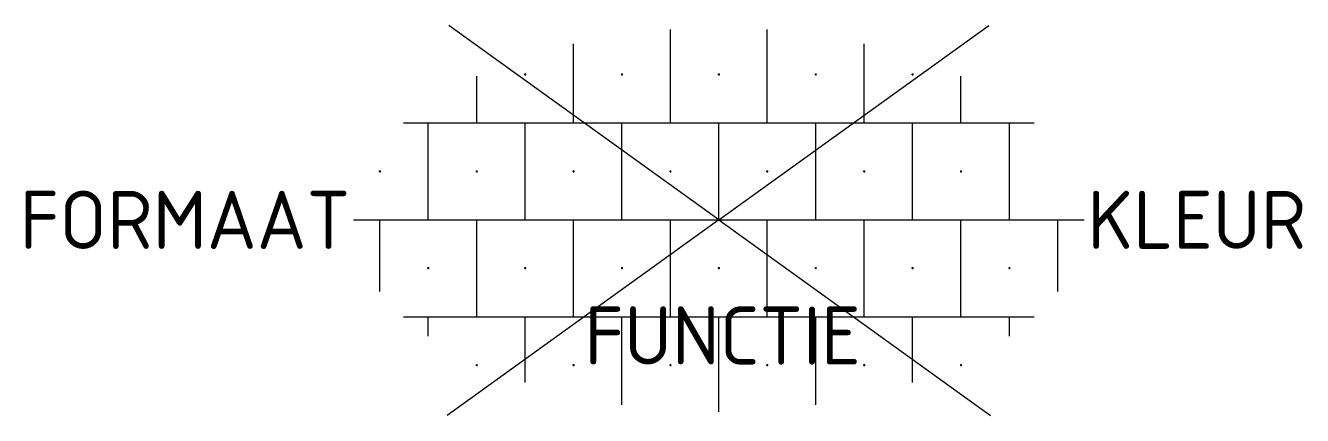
# Model space of a CAD drawing. Extents: x -21.5 to 18.1, y -6.1 to 6.
import ezdxf
from ezdxf.enums import TextEntityAlignment as Align

# ---------------------------------------------------------------- set-up
doc = ezdxf.new("R2010")
doc.units = 0
doc.styles.add('NLCS-ISO', font='NLCS-ISO.ttf')

msp = doc.modelspace()

# ---------------------------------------------------------------- linework, layer by layer
at = {"ltscale": 0.1}
for q in [(-8.36, 6.019), (8.36, 6.019), (-8.418, -6.06), (8.418, -6.06)]:
    msp.add_line((0, 0), q, dxfattribs=at)
for p, q in [((-1.5, 3), (-1.5, 5.893)), ((1.5, 3), (1.5, 5.893)), ((-4.5, 3), (-4.5, 5.455)), ((4.5, 3), (4.5, 5.455)), ((-7.5, 3), (-7.5, 4.452)), ((-5.971, 4.5), (-6.029, 4.5)), ((-6, 4.529), (-6, 4.471)), ((-2.971, 4.5), (-3.029, 4.5)), ((-3, 4.529), (-3, 4.471)), ((0.029, 4.5), (-0.029, 4.5)), ((0, 4.529), (0, 4.471)), ((3.029, 4.5), (2.971, 4.5)), ((3, 4.529), (3, 4.471)), ((6.029, 4.5), (5.971, 4.5)), ((6, 4.529), (6, 4.471)), ((7.5, 3), (7.5, 4.452)), ((-9.77, 3), (9.77, 3)), ((-9, 0), (-9, 3)), ((-6, 0), (-6, 3)), ((-3, 0), (-3, 3)), ((0, 0), (0, 3)), ((3, 0), (3, 3)), ((6, 0), (6, 3)), ((9, 0), (9, 3)), ((-10.471, 1.5), (-10.529, 1.5)), ((-10.5, 1.529), (-10.5, 1.471)), ((-7.471, 1.5), (-7.529, 1.5)), ((-7.5, 1.529), (-7.5, 1.471)), ((-4.471, 1.5), (-4.529, 1.5)), ((-4.5, 1.529), (-4.5, 1.471)), ((-1.471, 1.5), (-1.529, 1.5)), ((-1.5, 1.529), (-1.5, 1.471)), ((1.529, 1.5), (1.471, 1.5)), ((1.5, 1.529), (1.5, 1.471)), ((4.529, 1.5), (4.471, 1.5)), ((4.5, 1.529), (4.5, 1.471)), ((7.529, 1.5), (7.471, 1.5)), ((7.5, 1.529), (7.5, 1.471)), ((-11.316, 0), (11.316, 0)), ((-10.5, -2.217), (-10.5, 0)), ((-7.5, -3), (-7.5, 0)), ((-4.5, -3), (-4.5, 0)), ((-1.5, -3), (-1.5, 0)), ((1.5, -3), (1.5, 0)), ((4.5, -3), (4.5, 0)), ((7.5, -3), (7.5, 0)), ((10.5, -2.217), (10.5, 0)), ((-8.971, -1.5), (-9.029, -1.5)), ((-9, -1.471), (-9, -1.529)), ((-5.971, -1.5), (-6.029, -1.5)), ((-6, -1.471), (-6, -1.529)), ((-2.971, -1.5), (-3.029, -1.5)), ((-3, -1.471), (-3, -1.529)), ((0.029, -1.5), (-0.029, -1.5)), ((0, -1.471), (0, -1.529)), ((3.029, -1.5), (2.971, -1.5)), ((3, -1.471), (3, -1.529)), ((6.029, -1.5), (5.971, -1.5)), ((6, -1.471), (6, -1.529)), ((9.029, -1.5), (8.971, -1.5)), ((9, -1.471), (9, -1.529)), ((-9.77, -3), (9.77, -3)), ((-9, -3.604), (-9, -3)), ((-6, -5.041), (-6, -3)), ((-3, -5.733), (-3, -3)), ((0, -5.946), (0, -3)), ((3, -5.733), (3, -3)), ((6, -5.041), (6, -3)), ((9, -3.604), (9, -3)), ((-7.471, -4.5), (-7.529, -4.5)), ((-7.5, -4.471), (-7.5, -4.529)), ((-4.471, -4.5), (-4.529, -4.5)), ((-4.5, -4.471), (-4.5, -4.529)), ((-1.471, -4.5), (-1.529, -4.5)), ((-1.5, -4.471), (-1.5, -4.529)), ((1.529, -4.5), (1.471, -4.5)), ((1.5, -4.471), (1.5, -4.529)), ((4.529, -4.5), (4.471, -4.5)), ((4.5, -4.471), (4.5, -4.529)), ((7.529, -4.5), (7.471, -4.5)), ((7.5, -4.471), (7.5, -4.529))]:
    msp.add_line(p, q)

# ---------------------------------------------------------------- texts
at = {"style": 'NLCS-ISO'}
msp.add_attdef('FORMAAT', text='60x60', height=1.8, dxfattribs=at).set_placement((-11.416, 0), align=Align.MIDDLE_RIGHT)
msp.add_attdef('KLEUR', text='G', height=1.8, dxfattribs=at).set_placement((11.416, 0), align=Align.MIDDLE_LEFT)
at = {"style": 'NLCS-ISO', "flags": 1}
msp.add_attdef('FUNCTIE', text='', height=1.8, dxfattribs=at).set_placement((0.116, -3.585), align=Align.MIDDLE_CENTER)

doc.saveas('drawing.dxf')
